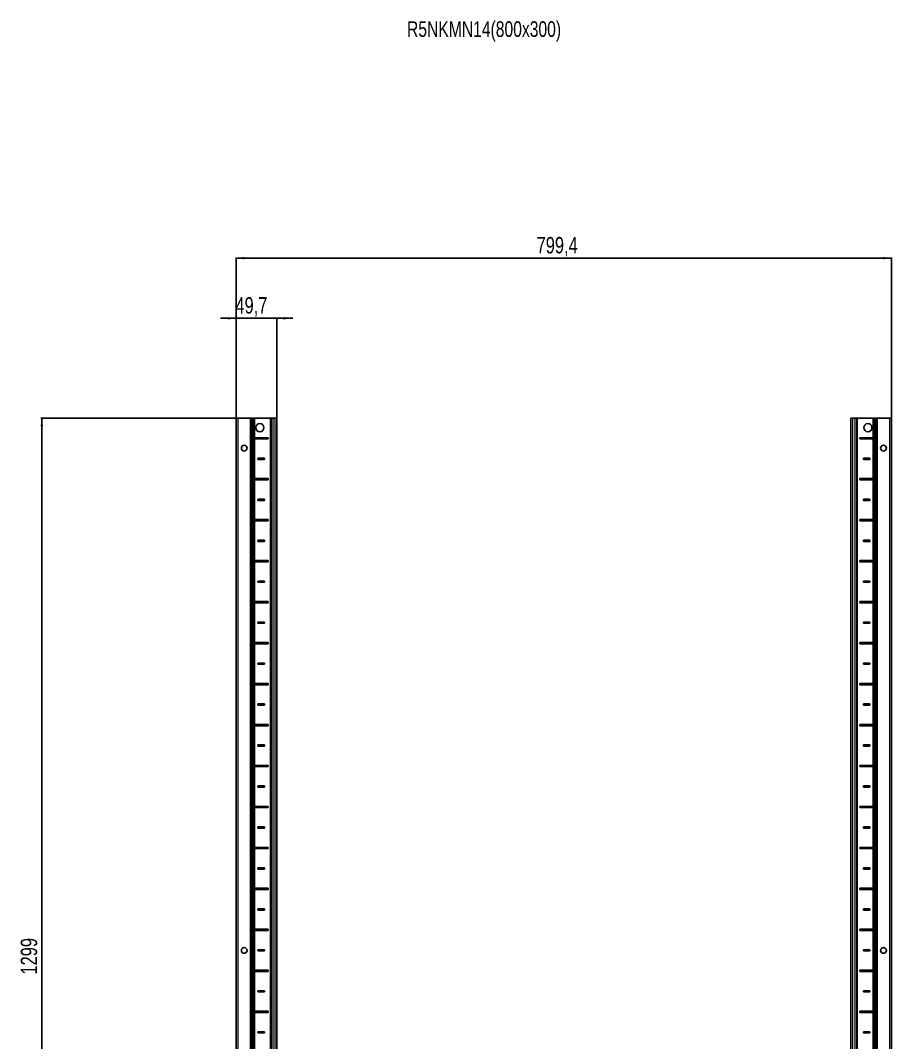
# Model space of a CAD drawing. Header units: millimetres. Extents: x -199 to 2881, y -1547 to 1507.
# Drawn here: x -199 to 863, y -315 to 933 of the extents above; entities that cross this region are included whole.
import ezdxf

# ---------------------------------------------------------------- set-up
doc = ezdxf.new("R2010")
doc.units = ezdxf.units.MM
doc.layers.add('FORMAT', color=7, linetype='Continuous')
doc.styles.add('SLDTEXTSTYLE0', font='TXT', dxfattribs={"width": 0.75})
doc.dimstyles.new('SLDDIMSTYLE0', dxfattribs={"dimtxt": 20, "dimasz": 10, "dimexe": 0, "dimexo": 0.0625, "dimgap": 5, "dimtad": 2, "dimdec": 1, "dimrnd": 1e-09, "dimzin": 12, "dimdsep": 46, "dimtxsty": 'SLDTEXTSTYLE0', "dimsah": 1, "dimcen": 0.09, "dimadec": 0, "dimazin": 3, "dimtfac": 1, "dimtofl": 0, "dimtmove": 0, "dimatfit": 3, "dimfxl": 0, "dimfrac": 2, "dimtolj": 1, "dimtzin": 12, "dimarcsym": 0})
doc.dimstyles.new('SLDDIMSTYLE1', dxfattribs={"dimtxt": 20, "dimasz": 10, "dimexe": 0, "dimexo": 0.0625, "dimgap": 5, "dimtad": 2, "dimdec": 1, "dimrnd": 1e-09, "dimzin": 12, "dimdsep": 46, "dimtxsty": 'SLDTEXTSTYLE0', "dimsah": 1, "dimcen": 0.09, "dimadec": 0, "dimazin": 3, "dimtfac": 1, "dimtmove": 0, "dimatfit": 0, "dimfxl": 0, "dimfrac": 2, "dimtolj": 1, "dimtzin": 12, "dimarcsym": 0})

# ---------------------------------------------------------------- blocks, each defined once
blk = doc.blocks.new('_D')
at = {"layer": 'FORMAT'}
for p, q in [((86.4, 447.2), (-174.2, 447.2)), ((-173.2, 447.2), (-173.2, -851.8)), ((86.4, -851.8), (-174.2, -851.8))]:
    blk.add_line(p, q, dxfattribs=at)
for points in [[(-173.2, 447.2), (-174.7, 437.2), (-171.6, 437.2)], [(-173.2, -851.8), (-171.6, -841.8), (-174.7, -841.8)]]:
    blk.add_solid(points, dxfattribs=at)
at = {"layer": 'FORMAT', "insert": (-198.9, -231.8), "char_height": 20, "attachment_point": 1, "rotation": 90, "style": 'SLDTEXTSTYLE0'}
blk.add_mtext('1299', dxfattribs=at)
blk = doc.blocks.new('_D_1')
at = {"layer": 'FORMAT'}
for p, q in [((64, 447.2), (64, 643.6)), ((64, 642.6), (863.4, 642.6)), ((863.4, 447.2), (863.4, 643.6))]:
    blk.add_line(p, q, dxfattribs=at)
for points in [[(64, 642.6), (74, 641.1), (74, 644.2)], [(863.4, 642.6), (853.4, 644.2), (853.4, 641.1)]]:
    blk.add_solid(points, dxfattribs=at)
at = {"layer": 'FORMAT', "insert": (430.4, 668.4), "char_height": 20, "attachment_point": 1, "style": 'SLDTEXTSTYLE0'}
blk.add_mtext('799,4', dxfattribs=at)
blk = doc.blocks.new('_D_2')
at = {"layer": 'FORMAT'}
for p, q in [((64, 569.2), (44.7, 569.2)), ((64, 447.2), (64, 570.2)), ((113.7, 569.2), (64, 569.2)), ((113.7, 447.2), (113.7, 570.2)), ((113.7, 569.2), (132.9, 569.2))]:
    blk.add_line(p, q, dxfattribs=at)
for points in [[(64, 569.2), (54, 570.7), (54, 567.7)], [(113.7, 569.2), (123.7, 567.7), (123.7, 570.7)]]:
    blk.add_solid(points, dxfattribs=at)
at = {"layer": 'FORMAT', "insert": (63, 595), "char_height": 20, "attachment_point": 1, "style": 'SLDTEXTSTYLE0'}
blk.add_mtext('49,7', dxfattribs=at)

msp = doc.modelspace()

# ---------------------------------------------------------------- linework, layer by layer
at = {"color": 7, "linetype": 'Continuous', "lineweight": 25}
for p, q in [((63.98, -851.79), (63.98, 447.21)), ((63.98, 447.21), (65.98, 447.21)), ((81.33, 447.21), (65.98, 447.21)), ((81.33, 447.21), (81.98, 447.21)), ((81.98, -851.79), (81.98, 447.21)), ((81.98, 447.21), (82.56, 447.21)), ((83.77, 447.21), (82.56, 447.21)), ((83.77, -851.79), (83.77, 447.21)), ((83.8, 447.21), (83.77, 447.21)), ((83.8, -851.79), (83.8, 447.21)), ((85.01, 447.21), (83.8, 447.21)), ((85.01, 447.21), (86.42, 447.21)), ((105.83, 447.21), (86.42, 447.21)), ((105.83, 447.21), (106.48, 447.21)), ((106.48, -851.79), (106.48, 447.21)), ((106.48, 447.21), (108.48, 447.21)), ((111.68, 447.21), (108.48, 447.21)), ((111.68, 447.21), (113.68, 447.21)), ((113.68, 447.21), (113.68, -851.79)), ((813.68, -851.79), (813.68, 447.21)), ((813.68, 447.21), (815.68, 447.21)), ((815.68, 447.21), (818.88, 447.21)), ((818.88, 447.21), (820.88, 447.21)), ((820.88, 447.21), (820.88, -851.79)), ((820.88, 447.21), (821.53, 447.21)), ((821.53, 447.21), (840.93, 447.21)), ((840.93, 447.21), (842.34, 447.21)), ((842.34, 447.21), (843.55, 447.21)), ((843.55, 447.21), (843.55, -851.79)), ((843.55, 447.21), (843.58, 447.21)), ((843.58, 447.21), (843.58, -851.79)), ((843.58, 447.21), (844.79, 447.21)), ((844.79, 447.21), (845.38, 447.21)), ((845.38, 447.21), (845.38, -851.79)), ((845.38, 447.21), (846.03, 447.21)), ((846.03, 447.21), (861.38, 447.21)), ((861.38, 447.21), (863.38, 447.21)), ((863.38, 447.21), (863.38, -851.79)), ((85.93, 423.35), (85.93, 422.06)), ((86.58, 422.71), (85.93, 423.35)), ((86.58, 422.71), (85.93, 422.06)), ((102.83, 423.46), (86.42, 423.46)), ((86.42, 421.96), (102.83, 421.96)), ((102.08, 422.71), (86.58, 422.71)), ((102.08, 422.71), (102.83, 423.46)), ((102.08, 422.71), (102.83, 421.96)), ((102.83, 421.96), (102.83, 423.46)), ((840.93, 423.46), (824.53, 423.46)), ((824.53, 423.46), (824.53, 421.96)), ((825.28, 422.71), (824.53, 423.46)), ((825.28, 422.71), (824.53, 421.96)), ((824.53, 421.96), (840.93, 421.96)), ((825.28, 422.71), (840.78, 422.71)), ((840.78, 422.71), (841.42, 423.35)), ((840.78, 422.71), (841.42, 422.06)), ((841.42, 422.06), (841.42, 423.35)), ((98.33, 398.46), (90.33, 398.46)), ((90.33, 398.46), (90.33, 396.96)), ((91.08, 397.71), (90.33, 398.46)), ((91.08, 397.71), (90.33, 396.96)), ((90.33, 396.96), (98.33, 396.96)), ((97.58, 397.71), (91.08, 397.71)), ((97.58, 397.71), (98.33, 398.46)), ((97.58, 397.71), (98.33, 396.96)), ((98.33, 396.96), (98.33, 398.46)), ((837.03, 398.46), (829.03, 398.46)), ((829.03, 398.46), (829.03, 396.96)), ((829.78, 397.71), (829.03, 398.46)), ((829.78, 397.71), (829.03, 396.96)), ((829.03, 396.96), (837.03, 396.96)), ((829.78, 397.71), (836.28, 397.71)), ((836.28, 397.71), (837.03, 398.46)), ((836.28, 397.71), (837.03, 396.96)), ((837.03, 396.96), (837.03, 398.46)), ((85.93, 373.35), (85.93, 372.06)), ((86.58, 372.71), (85.93, 373.35)), ((86.58, 372.71), (85.93, 372.06)), ((102.83, 373.46), (86.42, 373.46)), ((86.42, 371.96), (102.83, 371.96)), ((102.08, 372.71), (86.58, 372.71)), ((102.08, 372.71), (102.83, 373.46)), ((102.08, 372.71), (102.83, 371.96)), ((102.83, 371.96), (102.83, 373.46)), ((840.93, 373.46), (824.53, 373.46)), ((824.53, 373.46), (824.53, 371.96)), ((825.28, 372.71), (824.53, 373.46)), ((825.28, 372.71), (824.53, 371.96)), ((824.53, 371.96), (840.93, 371.96)), ((825.28, 372.71), (840.78, 372.71)), ((840.78, 372.71), (841.42, 373.35)), ((840.78, 372.71), (841.42, 372.06)), ((841.42, 372.06), (841.42, 373.35)), ((98.33, 348.46), (90.33, 348.46)), ((90.33, 348.46), (90.33, 346.96)), ((91.08, 347.71), (90.33, 348.46)), ((91.08, 347.71), (90.33, 346.96)), ((90.33, 346.96), (98.33, 346.96)), ((97.58, 347.71), (91.08, 347.71)), ((97.58, 347.71), (98.33, 348.46)), ((97.58, 347.71), (98.33, 346.96)), ((98.33, 346.96), (98.33, 348.46)), ((837.03, 348.46), (829.03, 348.46)), ((829.03, 348.46), (829.03, 346.96)), ((829.78, 347.71), (829.03, 348.46)), ((829.78, 347.71), (829.03, 346.96)), ((829.03, 346.96), (837.03, 346.96)), ((829.78, 347.71), (836.28, 347.71)), ((836.28, 347.71), (837.03, 348.46)), ((836.28, 347.71), (837.03, 346.96)), ((837.03, 346.96), (837.03, 348.46)), ((85.93, 323.35), (85.93, 322.06)), ((86.58, 322.71), (85.93, 323.35)), ((86.58, 322.71), (85.93, 322.06)), ((102.83, 323.46), (86.42, 323.46)), ((86.42, 321.96), (102.83, 321.96)), ((102.08, 322.71), (86.58, 322.71)), ((102.08, 322.71), (102.83, 323.46)), ((102.08, 322.71), (102.83, 321.96)), ((102.83, 321.96), (102.83, 323.46)), ((840.93, 323.46), (824.53, 323.46)), ((824.53, 323.46), (824.53, 321.96)), ((825.28, 322.71), (824.53, 323.46)), ((825.28, 322.71), (824.53, 321.96)), ((824.53, 321.96), (840.93, 321.96)), ((825.28, 322.71), (840.78, 322.71)), ((840.78, 322.71), (841.42, 323.35)), ((840.78, 322.71), (841.42, 322.06)), ((841.42, 322.06), (841.42, 323.35)), ((98.33, 298.46), (90.33, 298.46)), ((90.33, 298.46), (90.33, 296.96)), ((91.08, 297.71), (90.33, 298.46)), ((91.08, 297.71), (90.33, 296.96)), ((90.33, 296.96), (98.33, 296.96)), ((97.58, 297.71), (91.08, 297.71)), ((97.58, 297.71), (98.33, 298.46)), ((97.58, 297.71), (98.33, 296.96)), ((98.33, 296.96), (98.33, 298.46)), ((837.03, 298.46), (829.03, 298.46)), ((829.03, 298.46), (829.03, 296.96)), ((829.78, 297.71), (829.03, 298.46)), ((829.78, 297.71), (829.03, 296.96)), ((829.03, 296.96), (837.03, 296.96)), ((829.78, 297.71), (836.28, 297.71)), ((836.28, 297.71), (837.03, 298.46)), ((836.28, 297.71), (837.03, 296.96)), ((837.03, 296.96), (837.03, 298.46)), ((85.93, 273.35), (85.93, 272.06)), ((86.58, 272.71), (85.93, 273.35)), ((86.58, 272.71), (85.93, 272.06)), ((102.83, 273.46), (86.42, 273.46)), ((86.42, 271.96), (102.83, 271.96)), ((102.08, 272.71), (86.58, 272.71)), ((102.08, 272.71), (102.83, 273.46)), ((102.08, 272.71), (102.83, 271.96)), ((102.83, 271.96), (102.83, 273.46)), ((840.93, 273.46), (824.53, 273.46)), ((824.53, 273.46), (824.53, 271.96)), ((825.28, 272.71), (824.53, 273.46)), ((825.28, 272.71), (824.53, 271.96)), ((824.53, 271.96), (840.93, 271.96)), ((825.28, 272.71), (840.78, 272.71)), ((840.78, 272.71), (841.42, 273.35)), ((840.78, 272.71), (841.42, 272.06)), ((841.42, 272.06), (841.42, 273.35)), ((98.33, 248.46), (90.33, 248.46)), ((90.33, 248.46), (90.33, 246.96)), ((91.08, 247.71), (90.33, 248.46)), ((91.08, 247.71), (90.33, 246.96)), ((90.33, 246.96), (98.33, 246.96)), ((97.58, 247.71), (91.08, 247.71)), ((97.58, 247.71), (98.33, 248.46)), ((97.58, 247.71), (98.33, 246.96)), ((98.33, 246.96), (98.33, 248.46)), ((837.03, 248.46), (829.03, 248.46)), ((829.03, 248.46), (829.03, 246.96)), ((829.78, 247.71), (829.03, 248.46)), ((829.78, 247.71), (829.03, 246.96)), ((829.03, 246.96), (837.03, 246.96)), ((829.78, 247.71), (836.28, 247.71)), ((836.28, 247.71), (837.03, 248.46)), ((836.28, 247.71), (837.03, 246.96)), ((837.03, 246.96), (837.03, 248.46)), ((85.93, 223.35), (85.93, 222.06)), ((86.58, 222.71), (85.93, 223.35)), ((86.58, 222.71), (85.93, 222.06)), ((102.83, 223.46), (86.42, 223.46)), ((86.42, 221.96), (102.83, 221.96)), ((102.08, 222.71), (86.58, 222.71)), ((102.08, 222.71), (102.83, 223.46)), ((102.08, 222.71), (102.83, 221.96)), ((102.83, 221.96), (102.83, 223.46)), ((840.93, 223.46), (824.53, 223.46)), ((824.53, 223.46), (824.53, 221.96)), ((825.28, 222.71), (824.53, 223.46)), ((825.28, 222.71), (824.53, 221.96)), ((824.53, 221.96), (840.93, 221.96)), ((825.28, 222.71), (840.78, 222.71)), ((840.78, 222.71), (841.42, 223.35)), ((840.78, 222.71), (841.42, 222.06)), ((841.42, 222.06), (841.42, 223.35)), ((98.33, 198.46), (90.33, 198.46)), ((90.33, 198.46), (90.33, 196.96)), ((91.08, 197.71), (90.33, 198.46)), ((91.08, 197.71), (90.33, 196.96)), ((90.33, 196.96), (98.33, 196.96)), ((97.58, 197.71), (91.08, 197.71)), ((97.58, 197.71), (98.33, 198.46)), ((97.58, 197.71), (98.33, 196.96)), ((98.33, 196.96), (98.33, 198.46)), ((837.03, 198.46), (829.03, 198.46)), ((829.03, 198.46), (829.03, 196.96)), ((829.78, 197.71), (829.03, 198.46)), ((829.78, 197.71), (829.03, 196.96)), ((829.03, 196.96), (837.03, 196.96)), ((829.78, 197.71), (836.28, 197.71)), ((836.28, 197.71), (837.03, 198.46)), ((836.28, 197.71), (837.03, 196.96)), ((837.03, 196.96), (837.03, 198.46)), ((85.93, 173.35), (85.93, 172.06)), ((86.58, 172.71), (85.93, 173.35)), ((86.58, 172.71), (85.93, 172.06)), ((102.83, 173.46), (86.42, 173.46)), ((86.42, 171.96), (102.83, 171.96)), ((102.08, 172.71), (86.58, 172.71)), ((102.08, 172.71), (102.83, 173.46)), ((102.08, 172.71), (102.83, 171.96)), ((102.83, 171.96), (102.83, 173.46)), ((840.93, 173.46), (824.53, 173.46)), ((824.53, 173.46), (824.53, 171.96)), ((825.28, 172.71), (824.53, 173.46)), ((825.28, 172.71), (824.53, 171.96)), ((824.53, 171.96), (840.93, 171.96)), ((825.28, 172.71), (840.78, 172.71)), ((840.78, 172.71), (841.42, 173.35)), ((840.78, 172.71), (841.42, 172.06)), ((841.42, 172.06), (841.42, 173.35)), ((98.33, 148.46), (90.33, 148.46)), ((90.33, 148.46), (90.33, 146.96)), ((91.08, 147.71), (90.33, 148.46)), ((91.08, 147.71), (90.33, 146.96)), ((90.33, 146.96), (98.33, 146.96)), ((97.58, 147.71), (91.08, 147.71)), ((97.58, 147.71), (98.33, 148.46)), ((97.58, 147.71), (98.33, 146.96)), ((98.33, 146.96), (98.33, 148.46)), ((837.03, 148.46), (829.03, 148.46)), ((829.03, 148.46), (829.03, 146.96)), ((829.78, 147.71), (829.03, 148.46)), ((829.78, 147.71), (829.03, 146.96)), ((829.03, 146.96), (837.03, 146.96)), ((829.78, 147.71), (836.28, 147.71)), ((836.28, 147.71), (837.03, 148.46)), ((836.28, 147.71), (837.03, 146.96)), ((837.03, 146.96), (837.03, 148.46)), ((85.93, 123.35), (85.93, 122.06)), ((86.58, 122.71), (85.93, 123.35)), ((86.58, 122.71), (85.93, 122.06)), ((102.83, 123.46), (86.42, 123.46)), ((86.42, 121.96), (102.83, 121.96)), ((102.08, 122.71), (86.58, 122.71)), ((102.08, 122.71), (102.83, 123.46)), ((102.08, 122.71), (102.83, 121.96)), ((102.83, 121.96), (102.83, 123.46)), ((840.93, 123.46), (824.53, 123.46)), ((824.53, 123.46), (824.53, 121.96)), ((825.28, 122.71), (824.53, 123.46)), ((825.28, 122.71), (824.53, 121.96)), ((824.53, 121.96), (840.93, 121.96)), ((825.28, 122.71), (840.78, 122.71)), ((840.78, 122.71), (841.42, 123.35)), ((840.78, 122.71), (841.42, 122.06)), ((841.42, 122.06), (841.42, 123.35)), ((98.33, 98.46), (90.33, 98.46)), ((90.33, 98.46), (90.33, 96.96)), ((91.08, 97.71), (90.33, 98.46)), ((91.08, 97.71), (90.33, 96.96)), ((90.33, 96.96), (98.33, 96.96)), ((97.58, 97.71), (91.08, 97.71)), ((97.58, 97.71), (98.33, 98.46)), ((97.58, 97.71), (98.33, 96.96)), ((98.33, 96.96), (98.33, 98.46)), ((837.03, 98.46), (829.03, 98.46)), ((829.03, 98.46), (829.03, 96.96)), ((829.78, 97.71), (829.03, 98.46)), ((829.78, 97.71), (829.03, 96.96)), ((829.03, 96.96), (837.03, 96.96)), ((829.78, 97.71), (836.28, 97.71)), ((836.28, 97.71), (837.03, 98.46)), ((836.28, 97.71), (837.03, 96.96)), ((837.03, 96.96), (837.03, 98.46)), ((85.93, 73.35), (85.93, 72.06)), ((86.58, 72.71), (85.93, 73.35)), ((86.58, 72.71), (85.93, 72.06)), ((102.83, 73.46), (86.42, 73.46)), ((86.42, 71.96), (102.83, 71.96)), ((102.08, 72.71), (86.58, 72.71)), ((102.08, 72.71), (102.83, 73.46)), ((102.08, 72.71), (102.83, 71.96)), ((102.83, 71.96), (102.83, 73.46)), ((840.93, 73.46), (824.53, 73.46)), ((824.53, 73.46), (824.53, 71.96)), ((825.28, 72.71), (824.53, 73.46)), ((825.28, 72.71), (824.53, 71.96)), ((824.53, 71.96), (840.93, 71.96)), ((825.28, 72.71), (840.78, 72.71)), ((840.78, 72.71), (841.42, 73.35)), ((840.78, 72.71), (841.42, 72.06)), ((841.42, 72.06), (841.42, 73.35)), ((98.33, 48.46), (90.33, 48.46)), ((90.33, 48.46), (90.33, 46.96)), ((91.08, 47.71), (90.33, 48.46)), ((91.08, 47.71), (90.33, 46.96)), ((90.33, 46.96), (98.33, 46.96)), ((97.58, 47.71), (91.08, 47.71)), ((97.58, 47.71), (98.33, 48.46)), ((97.58, 47.71), (98.33, 46.96)), ((98.33, 46.96), (98.33, 48.46)), ((837.03, 48.46), (829.03, 48.46)), ((829.03, 48.46), (829.03, 46.96)), ((829.78, 47.71), (829.03, 48.46)), ((829.78, 47.71), (829.03, 46.96)), ((829.03, 46.96), (837.03, 46.96)), ((829.78, 47.71), (836.28, 47.71)), ((836.28, 47.71), (837.03, 48.46)), ((836.28, 47.71), (837.03, 46.96)), ((837.03, 46.96), (837.03, 48.46)), ((85.93, 23.35), (85.93, 22.06)), ((86.58, 22.71), (85.93, 23.35)), ((86.58, 22.71), (85.93, 22.06)), ((102.83, 23.46), (86.42, 23.46)), ((86.42, 21.96), (102.83, 21.96)), ((102.08, 22.71), (86.58, 22.71)), ((102.08, 22.71), (102.83, 23.46)), ((102.08, 22.71), (102.83, 21.96)), ((102.83, 21.96), (102.83, 23.46)), ((840.93, 23.46), (824.53, 23.46)), ((824.53, 23.46), (824.53, 21.96)), ((825.28, 22.71), (824.53, 23.46)), ((825.28, 22.71), (824.53, 21.96)), ((824.53, 21.96), (840.93, 21.96)), ((825.28, 22.71), (840.78, 22.71)), ((840.78, 22.71), (841.42, 23.35)), ((840.78, 22.71), (841.42, 22.06)), ((841.42, 22.06), (841.42, 23.35)), ((98.33, -1.54), (90.33, -1.54)), ((90.33, -1.54), (90.33, -3.04)), ((91.08, -2.29), (90.33, -1.54)), ((91.08, -2.29), (90.33, -3.04)), ((90.33, -3.04), (98.33, -3.04)), ((97.58, -2.29), (91.08, -2.29)), ((97.58, -2.29), (98.33, -1.54)), ((97.58, -2.29), (98.33, -3.04)), ((98.33, -3.04), (98.33, -1.54)), ((837.03, -1.54), (829.03, -1.54)), ((829.03, -1.54), (829.03, -3.04)), ((829.78, -2.29), (829.03, -1.54)), ((829.78, -2.29), (829.03, -3.04)), ((829.03, -3.04), (837.03, -3.04)), ((829.78, -2.29), (836.28, -2.29)), ((836.28, -2.29), (837.03, -1.54)), ((836.28, -2.29), (837.03, -3.04)), ((837.03, -3.04), (837.03, -1.54)), ((85.93, -26.65), (85.93, -27.94)), ((86.58, -27.29), (85.93, -26.65)), ((86.58, -27.29), (85.93, -27.94)), ((102.83, -26.54), (86.42, -26.54)), ((86.42, -28.04), (102.83, -28.04)), ((102.08, -27.29), (86.58, -27.29)), ((102.08, -27.29), (102.83, -26.54)), ((102.08, -27.29), (102.83, -28.04)), ((102.83, -28.04), (102.83, -26.54)), ((840.93, -26.54), (824.53, -26.54)), ((824.53, -26.54), (824.53, -28.04)), ((825.28, -27.29), (824.53, -26.54)), ((825.28, -27.29), (824.53, -28.04)), ((824.53, -28.04), (840.93, -28.04)), ((825.28, -27.29), (840.78, -27.29)), ((840.78, -27.29), (841.42, -26.65)), ((840.78, -27.29), (841.42, -27.94)), ((841.42, -27.94), (841.42, -26.65)), ((98.33, -51.54), (90.33, -51.54)), ((90.33, -51.54), (90.33, -53.04)), ((91.08, -52.29), (90.33, -51.54)), ((91.08, -52.29), (90.33, -53.04)), ((90.33, -53.04), (98.33, -53.04)), ((97.58, -52.29), (91.08, -52.29)), ((97.58, -52.29), (98.33, -51.54)), ((97.58, -52.29), (98.33, -53.04)), ((98.33, -53.04), (98.33, -51.54)), ((837.03, -51.54), (829.03, -51.54)), ((829.03, -51.54), (829.03, -53.04)), ((829.78, -52.29), (829.03, -51.54)), ((829.78, -52.29), (829.03, -53.04)), ((829.03, -53.04), (837.03, -53.04)), ((829.78, -52.29), (836.28, -52.29)), ((836.28, -52.29), (837.03, -51.54)), ((836.28, -52.29), (837.03, -53.04)), ((837.03, -53.04), (837.03, -51.54)), ((85.93, -76.65), (85.93, -77.94)), ((86.58, -77.29), (85.93, -76.65)), ((86.58, -77.29), (85.93, -77.94)), ((102.83, -76.54), (86.42, -76.54)), ((86.42, -78.04), (102.83, -78.04)), ((102.08, -77.29), (86.58, -77.29)), ((102.08, -77.29), (102.83, -76.54)), ((102.08, -77.29), (102.83, -78.04)), ((102.83, -78.04), (102.83, -76.54)), ((840.93, -76.54), (824.53, -76.54)), ((824.53, -76.54), (824.53, -78.04)), ((825.28, -77.29), (824.53, -76.54)), ((825.28, -77.29), (824.53, -78.04)), ((824.53, -78.04), (840.93, -78.04)), ((825.28, -77.29), (840.78, -77.29)), ((840.78, -77.29), (841.42, -76.65)), ((840.78, -77.29), (841.42, -77.94)), ((841.42, -77.94), (841.42, -76.65)), ((98.33, -101.54), (90.33, -101.54)), ((90.33, -101.54), (90.33, -103.04)), ((91.08, -102.29), (90.33, -101.54)), ((91.08, -102.29), (90.33, -103.04)), ((90.33, -103.04), (98.33, -103.04)), ((97.58, -102.29), (91.08, -102.29)), ((97.58, -102.29), (98.33, -101.54)), ((97.58, -102.29), (98.33, -103.04)), ((98.33, -103.04), (98.33, -101.54)), ((837.03, -101.54), (829.03, -101.54)), ((829.03, -101.54), (829.03, -103.04)), ((829.78, -102.29), (829.03, -101.54)), ((829.78, -102.29), (829.03, -103.04)), ((829.03, -103.04), (837.03, -103.04)), ((829.78, -102.29), (836.28, -102.29)), ((836.28, -102.29), (837.03, -101.54)), ((836.28, -102.29), (837.03, -103.04)), ((837.03, -103.04), (837.03, -101.54)), ((85.93, -126.65), (85.93, -127.94)), ((86.58, -127.29), (85.93, -126.65)), ((86.58, -127.29), (85.93, -127.94)), ((102.83, -126.54), (86.42, -126.54)), ((86.42, -128.04), (102.83, -128.04)), ((102.08, -127.29), (86.58, -127.29)), ((102.08, -127.29), (102.83, -126.54)), ((102.08, -127.29), (102.83, -128.04)), ((102.83, -128.04), (102.83, -126.54)), ((840.93, -126.54), (824.53, -126.54)), ((824.53, -126.54), (824.53, -128.04)), ((825.28, -127.29), (824.53, -126.54)), ((825.28, -127.29), (824.53, -128.04)), ((824.53, -128.04), (840.93, -128.04)), ((825.28, -127.29), (840.78, -127.29)), ((840.78, -127.29), (841.42, -126.65)), ((840.78, -127.29), (841.42, -127.94)), ((841.42, -127.94), (841.42, -126.65)), ((98.33, -151.54), (90.33, -151.54)), ((90.33, -151.54), (90.33, -153.04)), ((91.08, -152.29), (90.33, -151.54)), ((91.08, -152.29), (90.33, -153.04)), ((90.33, -153.04), (98.33, -153.04)), ((97.58, -152.29), (91.08, -152.29)), ((97.58, -152.29), (98.33, -151.54)), ((97.58, -152.29), (98.33, -153.04)), ((98.33, -153.04), (98.33, -151.54)), ((837.03, -151.54), (829.03, -151.54)), ((829.03, -151.54), (829.03, -153.04)), ((829.78, -152.29), (829.03, -151.54)), ((829.78, -152.29), (829.03, -153.04)), ((829.03, -153.04), (837.03, -153.04)), ((829.78, -152.29), (836.28, -152.29)), ((836.28, -152.29), (837.03, -151.54)), ((836.28, -152.29), (837.03, -153.04)), ((837.03, -153.04), (837.03, -151.54)), ((85.93, -176.65), (85.93, -177.94)), ((86.58, -177.29), (85.93, -176.65)), ((86.58, -177.29), (85.93, -177.94)), ((102.83, -176.54), (86.42, -176.54)), ((86.42, -178.04), (102.83, -178.04)), ((102.08, -177.29), (86.58, -177.29)), ((102.08, -177.29), (102.83, -176.54)), ((102.08, -177.29), (102.83, -178.04)), ((102.83, -178.04), (102.83, -176.54)), ((840.93, -176.54), (824.53, -176.54)), ((824.53, -176.54), (824.53, -178.04)), ((825.28, -177.29), (824.53, -176.54)), ((825.28, -177.29), (824.53, -178.04)), ((824.53, -178.04), (840.93, -178.04)), ((825.28, -177.29), (840.78, -177.29)), ((840.78, -177.29), (841.42, -176.65)), ((840.78, -177.29), (841.42, -177.94)), ((841.42, -177.94), (841.42, -176.65)), ((98.33, -201.54), (90.33, -201.54)), ((90.33, -201.54), (90.33, -203.04)), ((91.08, -202.29), (90.33, -201.54)), ((91.08, -202.29), (90.33, -203.04)), ((90.33, -203.04), (98.33, -203.04)), ((97.58, -202.29), (91.08, -202.29)), ((97.58, -202.29), (98.33, -201.54)), ((97.58, -202.29), (98.33, -203.04)), ((98.33, -203.04), (98.33, -201.54)), ((837.03, -201.54), (829.03, -201.54)), ((829.03, -201.54), (829.03, -203.04)), ((829.78, -202.29), (829.03, -201.54)), ((829.78, -202.29), (829.03, -203.04)), ((829.03, -203.04), (837.03, -203.04)), ((829.78, -202.29), (836.28, -202.29)), ((836.28, -202.29), (837.03, -201.54)), ((836.28, -202.29), (837.03, -203.04)), ((837.03, -203.04), (837.03, -201.54)), ((85.93, -226.65), (85.93, -227.94)), ((86.58, -227.29), (85.93, -226.65)), ((86.58, -227.29), (85.93, -227.94)), ((102.83, -226.54), (86.42, -226.54)), ((86.42, -228.04), (102.83, -228.04)), ((102.08, -227.29), (86.58, -227.29)), ((102.08, -227.29), (102.83, -226.54)), ((102.08, -227.29), (102.83, -228.04)), ((102.83, -228.04), (102.83, -226.54)), ((840.93, -226.54), (824.53, -226.54)), ((824.53, -226.54), (824.53, -228.04)), ((825.28, -227.29), (824.53, -226.54)), ((825.28, -227.29), (824.53, -228.04)), ((824.53, -228.04), (840.93, -228.04)), ((825.28, -227.29), (840.78, -227.29)), ((840.78, -227.29), (841.42, -226.65)), ((840.78, -227.29), (841.42, -227.94)), ((841.42, -227.94), (841.42, -226.65)), ((98.33, -251.54), (90.33, -251.54)), ((90.33, -251.54), (90.33, -253.04)), ((91.08, -252.29), (90.33, -251.54)), ((91.08, -252.29), (90.33, -253.04)), ((90.33, -253.04), (98.33, -253.04)), ((97.58, -252.29), (91.08, -252.29)), ((97.58, -252.29), (98.33, -251.54)), ((97.58, -252.29), (98.33, -253.04)), ((98.33, -253.04), (98.33, -251.54)), ((837.03, -251.54), (829.03, -251.54)), ((829.03, -251.54), (829.03, -253.04)), ((829.78, -252.29), (829.03, -251.54)), ((829.78, -252.29), (829.03, -253.04)), ((829.03, -253.04), (837.03, -253.04)), ((829.78, -252.29), (836.28, -252.29)), ((836.28, -252.29), (837.03, -251.54)), ((836.28, -252.29), (837.03, -253.04)), ((837.03, -253.04), (837.03, -251.54)), ((85.93, -276.65), (85.93, -277.94)), ((86.58, -277.29), (85.93, -276.65)), ((86.58, -277.29), (85.93, -277.94)), ((102.83, -276.54), (86.42, -276.54)), ((86.42, -278.04), (102.83, -278.04)), ((102.08, -277.29), (86.58, -277.29)), ((102.08, -277.29), (102.83, -276.54)), ((102.08, -277.29), (102.83, -278.04)), ((102.83, -278.04), (102.83, -276.54)), ((840.93, -276.54), (824.53, -276.54)), ((824.53, -276.54), (824.53, -278.04)), ((825.28, -277.29), (824.53, -276.54)), ((825.28, -277.29), (824.53, -278.04)), ((824.53, -278.04), (840.93, -278.04)), ((825.28, -277.29), (840.78, -277.29)), ((840.78, -277.29), (841.42, -276.65)), ((840.78, -277.29), (841.42, -277.94)), ((841.42, -277.94), (841.42, -276.65)), ((98.33, -301.54), (90.33, -301.54)), ((90.33, -301.54), (90.33, -303.04)), ((91.08, -302.29), (90.33, -301.54)), ((91.08, -302.29), (90.33, -303.04)), ((90.33, -303.04), (98.33, -303.04)), ((97.58, -302.29), (91.08, -302.29)), ((97.58, -302.29), (98.33, -301.54)), ((97.58, -302.29), (98.33, -303.04)), ((98.33, -303.04), (98.33, -301.54)), ((837.03, -301.54), (829.03, -301.54)), ((829.03, -301.54), (829.03, -303.04)), ((829.78, -302.29), (829.03, -301.54)), ((829.78, -302.29), (829.03, -303.04)), ((829.03, -303.04), (837.03, -303.04)), ((829.78, -302.29), (836.28, -302.29)), ((836.28, -302.29), (837.03, -301.54)), ((836.28, -302.29), (837.03, -303.04)), ((837.03, -303.04), (837.03, -301.54))]:
    msp.add_line(p, q, dxfattribs=at)
at = {"color": 8, "linetype": 'Continuous', "lineweight": 18}
for p, q in [((65.98, 447.21), (65.98, -851.79)), ((81.33, -851.79), (81.33, 447.21)), ((82.56, 447.21), (82.56, -851.79)), ((85.01, -851.79), (85.01, 447.21)), ((86.42, 447.21), (86.42, 423.46)), ((105.83, -851.79), (105.83, 447.21)), ((108.48, 447.21), (108.48, -851.79)), ((111.68, -851.79), (111.68, 447.21)), ((815.68, 447.21), (815.68, -851.79)), ((818.88, -851.79), (818.88, 447.21)), ((821.53, 447.21), (821.53, -851.79)), ((840.93, 423.46), (840.93, 447.21)), ((842.34, 447.21), (842.34, -851.79)), ((844.79, -851.79), (844.79, 447.21)), ((846.03, 447.21), (846.03, -851.79)), ((861.38, -851.79), (861.38, 447.21)), ((86.42, 421.96), (86.42, 373.46)), ((840.93, 373.46), (840.93, 421.96)), ((86.42, 371.96), (86.42, 323.46)), ((840.93, 323.46), (840.93, 371.96)), ((86.42, 321.96), (86.42, 273.46)), ((840.93, 273.46), (840.93, 321.96)), ((86.42, 271.96), (86.42, 223.46)), ((840.93, 223.46), (840.93, 271.96)), ((86.42, 221.96), (86.42, 173.46)), ((840.93, 173.46), (840.93, 221.96)), ((86.42, 171.96), (86.42, 123.46)), ((840.93, 123.46), (840.93, 171.96)), ((86.42, 121.96), (86.42, 73.46)), ((840.93, 73.46), (840.93, 121.96)), ((86.42, 71.96), (86.42, 23.46)), ((840.93, 23.46), (840.93, 71.96)), ((86.42, 21.96), (86.42, -26.54)), ((840.93, -26.54), (840.93, 21.96)), ((86.42, -28.04), (86.42, -76.54)), ((840.93, -76.54), (840.93, -28.04)), ((86.42, -78.04), (86.42, -126.54)), ((840.93, -126.54), (840.93, -78.04)), ((86.42, -128.04), (86.42, -176.54)), ((840.93, -176.54), (840.93, -128.04)), ((86.42, -178.04), (86.42, -226.54)), ((840.93, -226.54), (840.93, -178.04)), ((86.42, -228.04), (86.42, -276.54)), ((840.93, -276.54), (840.93, -228.04)), ((86.42, -278.04), (86.42, -326.54)), ((840.93, -326.54), (840.93, -278.04))]:
    msp.add_line(p, q, dxfattribs=at)
at = {"color": 7, "linetype": 'Continuous', "lineweight": 25}
for centre, radius in [((92.83, 435.71), 5), ((834.53, 435.71), 5), ((73.83, 410.71), 3.5), ((853.53, 410.71), 3.5), ((73.83, -202.29), 3.5), ((853.53, -202.29), 3.5)]:
    msp.add_circle(centre, radius, dxfattribs=at)
for centre, start_param, end_param in [((86.42, 419.99), 0, 0.2482694), ((86.42, 425.42), 2.8933233, 3.1415927), ((840.93, 419.99), 6.0349159, 6.2831853), ((840.93, 425.42), 3.1415927, 3.389862), ((86.42, 369.99), 0, 0.2482694), ((86.42, 375.42), 2.8933233, 3.1415927), ((840.93, 369.99), 6.0349159, 6.2831853), ((840.93, 375.42), 3.1415927, 3.389862), ((86.42, 319.99), 0, 0.2482694), ((86.42, 325.42), 2.8933233, 3.1415927), ((840.93, 319.99), 6.0349159, 6.2831853), ((840.93, 325.42), 3.1415927, 3.389862), ((86.42, 269.99), 0, 0.2482694), ((86.42, 275.42), 2.8933233, 3.1415927), ((840.93, 269.99), 6.0349159, 6.2831853), ((840.93, 275.42), 3.1415927, 3.389862), ((86.42, 219.99), 0, 0.2482694), ((86.42, 225.42), 2.8933233, 3.1415927), ((840.93, 219.99), 6.0349159, 6.2831853), ((840.93, 225.42), 3.1415927, 3.389862), ((86.42, 169.99), 0, 0.2482694), ((86.42, 175.42), 2.8933233, 3.1415927), ((840.93, 169.99), 6.0349159, 6.2831853), ((840.93, 175.42), 3.1415927, 3.389862), ((86.42, 119.99), 0, 0.2482694), ((86.42, 125.42), 2.8933233, 3.1415927), ((840.93, 119.99), 6.0349159, 6.2831853), ((840.93, 125.42), 3.1415927, 3.389862), ((86.42, 69.99), 0, 0.2482694), ((86.42, 75.42), 2.8933233, 3.1415927), ((840.93, 69.99), 6.0349159, 6.2831853), ((840.93, 75.42), 3.1415927, 3.389862), ((86.42, 19.99), 0, 0.2482694), ((86.42, 25.42), 2.8933233, 3.1415927), ((840.93, 19.99), 6.0349159, 6.2831853), ((840.93, 25.42), 3.1415927, 3.389862), ((86.42, -30.01), 0, 0.2482694), ((86.42, -24.58), 2.8933233, 3.1415927), ((840.93, -30.01), 6.0349159, 6.2831853), ((840.93, -24.58), 3.1415927, 3.389862), ((86.42, -80.01), 0, 0.2482694), ((86.42, -74.58), 2.8933233, 3.1415927), ((840.93, -80.01), 6.0349159, 6.2831853), ((840.93, -74.58), 3.1415927, 3.389862), ((86.42, -130.01), 0, 0.2482694), ((86.42, -124.58), 2.8933233, 3.1415927), ((840.93, -130.01), 6.0349159, 6.2831853), ((840.93, -124.58), 3.1415927, 3.389862), ((86.42, -180.01), 0, 0.2482694), ((86.42, -174.58), 2.8933233, 3.1415927), ((840.93, -180.01), 6.0349159, 6.2831853), ((840.93, -174.58), 3.1415927, 3.389862), ((86.42, -230.01), 0, 0.2482694), ((86.42, -224.58), 2.8933233, 3.1415927), ((840.93, -230.01), 6.0349159, 6.2831853), ((840.93, -224.58), 3.1415927, 3.389862), ((86.42, -280.01), 0, 0.2482694), ((86.42, -274.58), 2.8933233, 3.1415927), ((840.93, -280.01), 6.0349159, 6.2831853), ((840.93, -274.58), 3.1415927, 3.389862)]:
    msp.add_ellipse(centre, major_axis=(0, 3.46), ratio=0.5773503, start_param=start_param, end_param=end_param, dxfattribs=at)

# ---------------------------------------------------------------- texts
at = {"layer": 'FORMAT', "insert": (272.3, 931.72), "char_height": 19.05, "attachment_point": 1, "style": 'SLDTEXTSTYLE0'}
msp.add_mtext('R5NKMN14(800x300)', dxfattribs=at)

# ---------------------------------------------------------------- dimensions: what is measured, and where the dimension line sits
at = {"layer": 'FORMAT'}
for base, p1, p2, angle, picture, middle in [((863.38, 642.62), (63.98, 447.21), (863.38, 447.21), 0, '_D_1', (463.68, 642.62)), ((-173.15, -851.79), (86.42, 447.21), (86.42, -851.79), 90, '_D', (-173.15, -202.29))]:
    dim = msp.add_linear_dim(base=base, p1=p1, p2=p2, angle=angle, dimstyle='SLDDIMSTYLE0', dxfattribs=at)
    dim.commit()
    dim.dimension.update_dxf_attribs({"geometry": picture, "text_midpoint": middle, "dimtype": 160})
dim = msp.add_linear_dim(base=(63.98, 569.21), p1=(113.68, 447.21), p2=(63.98, 447.21), dimstyle='SLDDIMSTYLE1', dxfattribs=at)
dim.commit()
dim.dimension.update_dxf_attribs({"geometry": '_D_2', "text_midpoint": (88.83, 569.21), "dimtype": 160})

doc.saveas('drawing.dxf')
